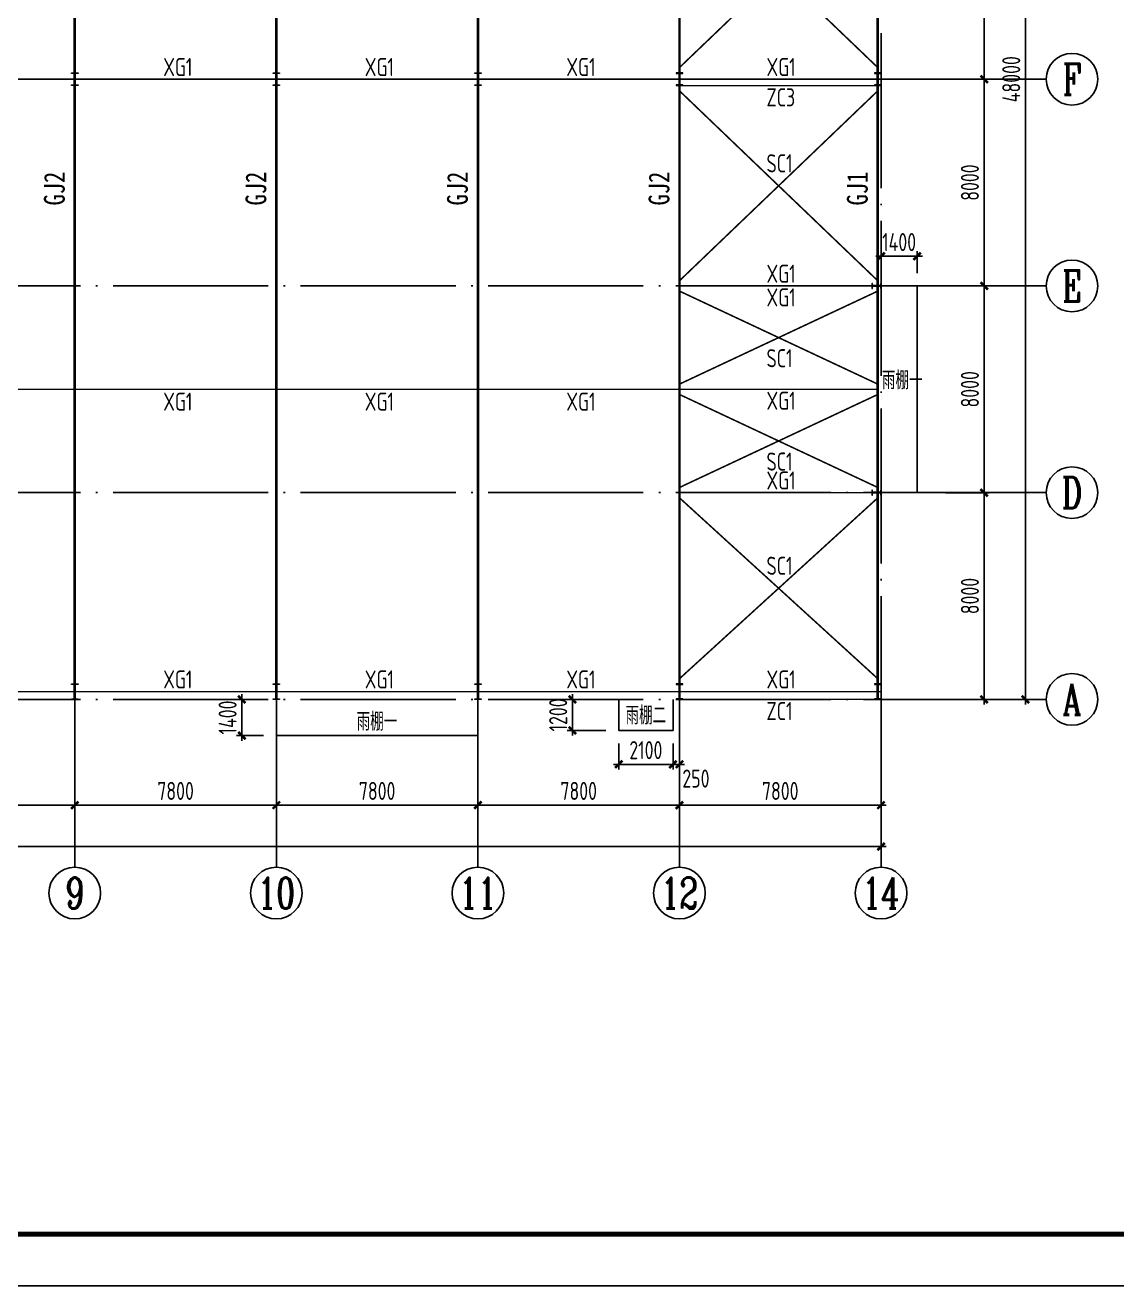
# Model space of a CAD drawing. Extents: x -2746917 to -971774, y -3334247 to -3250358.
# Drawn here: x -1903674 to -1882553, y -3316173 to -3291782 of the extents above; entities that cross this region are included whole.
import ezdxf
from ezdxf.enums import TextEntityAlignment as Align

# ---------------------------------------------------------------- set-up
doc = ezdxf.new("R2010")
doc.units = 0
doc.header["$LTSCALE"] = 1000
doc.header["$MEASUREMENT"] = 0
doc.header["$PDMODE"] = 35
for name, pattern in [('2', [16, 12.5, -1.5, 0.5, -1.5]), ('DASH', [0.35, 0.25, -0.1]), ('DOTE', [2.42, 2, -0.2, 0.02, -0.2])]:
    doc.linetypes.add(name, pattern=pattern)
doc.layers.get('0').update_dxf_attribs({"linetype": 'CONTINUOUS'})
doc.layers.get('Defpoints').update_dxf_attribs({"linetype": 'CONTINUOUS'})
for name, color, linetype in [('AXIS', 253, 'DOTE'), ('COLU', 7, 'CONTINUOUS'), ('DIM', 3, 'CONTINUOUS'), ('NUM', 7, 'CONTINUOUS'), ('PUB_TITLE', 4, 'CONTINUOUS'), ('REIN', 1, 'CONTINUOUS'), ('TEXT', 7, 'CONTINUOUS')]:
    doc.layers.add(name, color=color, linetype=linetype)
doc.layers.add('yichutu', color=7, linetype='CONTINUOUS', true_color=0xffffff, plot=False)
doc.styles.add('TSSD_Axis', font='Complex.shx', dxfattribs={"width": 0.7, "bigfont": 'hztxt.shx'})
doc.styles.add('TSSD_Dimension', font='tssdeng.shx', dxfattribs={"width": 0.75, "bigfont": 'Hztxt.shx'})
doc.styles.add('TSSD_Rein', font='Tssdeng.shx', dxfattribs={"width": 0.75, "bigfont": 'hztxt.shx'})
doc.styles.add('黑体', font='simhei.ttf', dxfattribs={"width": 0.7})
doc.dimstyles.new('TSSD_200_100', dxfattribs={"dimtxt": 350, "dimasz": 100, "dimexe": 100, "dimexo": 250, "dimgap": 100, "dimtad": 1, "dimdec": 0, "dimlfac": 2, "dimzin": 0, "dimdsep": 46, "dimtxsty": 'TSSD_Dimension', "dimblk": 'ARCHTICK', "dimcen": 0, "dimdle": 100, "dimclrt": 7, "dimadec": 0, "dimazin": 0, "dimtfac": 1, "dimtdec": 0, "dimtix": 1, "dimtmove": 2, "dimatfit": 3, "dimfxl": 1, "dimtolj": 1, "dimtzin": 0, "dimarcsym": 0})

# ---------------------------------------------------------------- blocks, each defined once
blk = doc.blocks.new('ts_axno')
at = {"color": 0, "linetype": 'ByBlock', "lineweight": -2}
blk.add_circle((0, 0), 0.5, dxfattribs=at)
at = {"color": 0, "linetype": 'ByBlock', "lineweight": -2, "style": 'TSSD_Axis', "width": 0.7}
blk.add_attdef('A', text='', height=0.6, dxfattribs=at).set_placement((0, 0), align=Align.MIDDLE_CENTER)
blk = doc.blocks.new('_ArchTick')
at = {"color": 0, "const_width": 0.5}
blk.add_lwpolyline([(-0.71, -0.71), (0.71, 0.71)], dxfattribs=at)
blk = doc.blocks.new('*D1794')
at = {"layer": 'Defpoints', "color": 0, "ltscale": 1.5}
for p in [(-1894915, -3305827), (-1891015, -3305827), (-1894915, -3306873)]:
    blk.add_point(p, dxfattribs=at)
at = {"layer": 'DIM', "color": 0, "lineweight": -2, "ltscale": 1.5}
for p, q in [((-1894915, -3306077), (-1894915, -3306973)), ((-1891015, -3306077), (-1891015, -3306973)), ((-1890915, -3306873), (-1895015, -3306873))]:
    blk.add_line(p, q, dxfattribs=at)
at = {"layer": 'DIM', "color": 0, "lineweight": -2, "ltscale": 1.5, "xscale": 100, "yscale": 100, "zscale": 100, "rotation": 180}
blk.add_blockref('_ArchTick', (-1894915, -3306873), dxfattribs=at)
at = {"layer": 'DIM', "color": 0, "lineweight": -2, "ltscale": 1.5, "xscale": 100, "yscale": 100, "zscale": 100}
blk.add_blockref('_ArchTick', (-1891015, -3306873), dxfattribs=at)
at = {"layer": 'DIM', "color": 7, "ltscale": 1.5, "insert": (-1892965, -3306598), "char_height": 350, "attachment_point": 5, "style": 'TSSD_Dimension'}
blk.add_mtext('\\A1;7800', dxfattribs=at)
blk = doc.blocks.new('*D1795')
at = {"layer": 'Defpoints', "color": 0, "ltscale": 1.5}
for p in [(-1898815, -3305827), (-1894915, -3305827), (-1898815, -3306873)]:
    blk.add_point(p, dxfattribs=at)
at = {"layer": 'DIM', "color": 0, "lineweight": -2, "ltscale": 1.5}
for p, q in [((-1898815, -3306077), (-1898815, -3306973)), ((-1894915, -3306077), (-1894915, -3306973)), ((-1894815, -3306873), (-1898915, -3306873))]:
    blk.add_line(p, q, dxfattribs=at)
at = {"layer": 'DIM', "color": 0, "lineweight": -2, "ltscale": 1.5, "xscale": 100, "yscale": 100, "zscale": 100, "rotation": 180}
blk.add_blockref('_ArchTick', (-1898815, -3306873), dxfattribs=at)
at = {"layer": 'DIM', "color": 0, "lineweight": -2, "ltscale": 1.5, "xscale": 100, "yscale": 100, "zscale": 100}
blk.add_blockref('_ArchTick', (-1894915, -3306873), dxfattribs=at)
at = {"layer": 'DIM', "color": 7, "ltscale": 1.5, "insert": (-1896865, -3306598), "char_height": 350, "attachment_point": 5, "style": 'TSSD_Dimension'}
blk.add_mtext('\\A1;7800', dxfattribs=at)
blk = doc.blocks.new('*D1796')
at = {"layer": 'Defpoints', "color": 0, "ltscale": 1.5}
for p in [(-1902715, -3305827), (-1898815, -3305827), (-1902715, -3306873)]:
    blk.add_point(p, dxfattribs=at)
at = {"layer": 'DIM', "color": 0, "lineweight": -2, "ltscale": 1.5}
for p, q in [((-1902715, -3306077), (-1902715, -3306973)), ((-1898815, -3306077), (-1898815, -3306973)), ((-1898715, -3306873), (-1902815, -3306873))]:
    blk.add_line(p, q, dxfattribs=at)
at = {"layer": 'DIM', "color": 0, "lineweight": -2, "ltscale": 1.5, "xscale": 100, "yscale": 100, "zscale": 100, "rotation": 180}
blk.add_blockref('_ArchTick', (-1902715, -3306873), dxfattribs=at)
at = {"layer": 'DIM', "color": 0, "lineweight": -2, "ltscale": 1.5, "xscale": 100, "yscale": 100, "zscale": 100}
blk.add_blockref('_ArchTick', (-1898815, -3306873), dxfattribs=at)
at = {"layer": 'DIM', "color": 7, "ltscale": 1.5, "insert": (-1900765, -3306598), "char_height": 350, "attachment_point": 5, "style": 'TSSD_Dimension'}
blk.add_mtext('\\A1;7800', dxfattribs=at)
blk = doc.blocks.new('*D1797')
at = {"layer": 'Defpoints', "color": 0, "ltscale": 1.5}
for p in [(-1906615, -3305827), (-1902715, -3305827), (-1906615, -3306873)]:
    blk.add_point(p, dxfattribs=at)
at = {"layer": 'DIM', "color": 0, "lineweight": -2, "ltscale": 1.5}
for p, q in [((-1906615, -3306077), (-1906615, -3306973)), ((-1902715, -3306077), (-1902715, -3306973)), ((-1902615, -3306873), (-1906715, -3306873))]:
    blk.add_line(p, q, dxfattribs=at)
at = {"layer": 'DIM', "color": 0, "lineweight": -2, "ltscale": 1.5, "xscale": 100, "yscale": 100, "zscale": 100, "rotation": 180}
blk.add_blockref('_ArchTick', (-1906615, -3306873), dxfattribs=at)
at = {"layer": 'DIM', "color": 0, "lineweight": -2, "ltscale": 1.5, "xscale": 100, "yscale": 100, "zscale": 100}
blk.add_blockref('_ArchTick', (-1902715, -3306873), dxfattribs=at)
at = {"layer": 'DIM', "color": 7, "ltscale": 1.5, "insert": (-1904665, -3306598), "char_height": 350, "attachment_point": 5, "style": 'TSSD_Dimension'}
blk.add_mtext('\\A1;7800', dxfattribs=at)
blk = doc.blocks.new('*D1804')
at = {"layer": 'Defpoints', "color": 0, "ltscale": 1.5}
for p in [(-1930015, -3305827), (-1887115, -3305827), (-1887115, -3307673)]:
    blk.add_point(p, dxfattribs=at)
at = {"layer": 'DIM', "color": 0, "lineweight": -2, "ltscale": 1.5}
for p, q in [((-1930015, -3306077), (-1930015, -3307773)), ((-1887115, -3306077), (-1887115, -3307773)), ((-1930115, -3307673), (-1887015, -3307673))]:
    blk.add_line(p, q, dxfattribs=at)
at = {"layer": 'DIM', "color": 0, "lineweight": -2, "ltscale": 1.5, "xscale": 100, "yscale": 100, "zscale": 100, "rotation": 180}
blk.add_blockref('_ArchTick', (-1930015, -3307673), dxfattribs=at)
at = {"layer": 'DIM', "color": 0, "lineweight": -2, "ltscale": 1.5, "xscale": 100, "yscale": 100, "zscale": 100}
blk.add_blockref('_ArchTick', (-1887115, -3307673), dxfattribs=at)
at = {"layer": 'DIM', "color": 7, "ltscale": 1.5, "insert": (-1908565, -3307398), "char_height": 350, "attachment_point": 5, "style": 'TSSD_Dimension'}
blk.add_mtext('\\A1;85800', dxfattribs=at)
blk = doc.blocks.new('*D1826')
at = {"layer": 'Defpoints', "color": 0, "ltscale": 1.5}
for p in [(-1886115, -3288827), (-1886115, -3292827), (-1885120, -3292827)]:
    blk.add_point(p, dxfattribs=at)
at = {"layer": 'DIM', "color": 0, "lineweight": -2, "ltscale": 1.5}
for p, q in [((-1885865, -3288827), (-1885020, -3288827)), ((-1885120, -3288727), (-1885120, -3292927)), ((-1885865, -3292827), (-1885020, -3292827))]:
    blk.add_line(p, q, dxfattribs=at)
at = {"layer": 'DIM', "color": 0, "lineweight": -2, "ltscale": 1.5, "xscale": 100, "yscale": 100, "zscale": 100}
for p, rotation in [((-1885120, -3288827), 90), ((-1885120, -3292827), 270)]:
    blk.add_blockref('_ArchTick', p, dxfattribs=dict(at, rotation=rotation))
at = {"layer": 'DIM', "color": 7, "ltscale": 1.5, "insert": (-1885395, -3290827), "char_height": 350, "attachment_point": 5, "rotation": 90, "style": 'TSSD_Dimension'}
blk.add_mtext('\\A1;8000', dxfattribs=at)
blk = doc.blocks.new('*D1827')
at = {"layer": 'Defpoints', "color": 0, "ltscale": 1.5}
for p in [(-1886115, -3292827), (-1886115, -3296827), (-1885120, -3296827)]:
    blk.add_point(p, dxfattribs=at)
at = {"layer": 'DIM', "color": 0, "lineweight": -2, "ltscale": 1.5}
for p, q in [((-1885120, -3292727), (-1885120, -3296927)), ((-1885865, -3292827), (-1885020, -3292827)), ((-1885865, -3296827), (-1885020, -3296827))]:
    blk.add_line(p, q, dxfattribs=at)
at = {"layer": 'DIM', "color": 0, "lineweight": -2, "ltscale": 1.5, "xscale": 100, "yscale": 100, "zscale": 100}
for p, rotation in [((-1885120, -3292827), 90), ((-1885120, -3296827), 270)]:
    blk.add_blockref('_ArchTick', p, dxfattribs=dict(at, rotation=rotation))
at = {"layer": 'DIM', "color": 7, "ltscale": 1.5, "insert": (-1885395, -3294827), "char_height": 350, "attachment_point": 5, "rotation": 90, "style": 'TSSD_Dimension'}
blk.add_mtext('\\A1;8000', dxfattribs=at)
blk = doc.blocks.new('*D1828')
at = {"layer": 'Defpoints', "color": 0, "ltscale": 1.5}
for p in [(-1886115, -3296827), (-1886115, -3300827), (-1885120, -3300827)]:
    blk.add_point(p, dxfattribs=at)
at = {"layer": 'DIM', "color": 0, "lineweight": -2, "ltscale": 1.5}
for p, q in [((-1885865, -3296827), (-1885020, -3296827)), ((-1885120, -3296727), (-1885120, -3300927)), ((-1885865, -3300827), (-1885020, -3300827))]:
    blk.add_line(p, q, dxfattribs=at)
at = {"layer": 'DIM', "color": 0, "lineweight": -2, "ltscale": 1.5, "xscale": 100, "yscale": 100, "zscale": 100}
for p, rotation in [((-1885120, -3296827), 90), ((-1885120, -3300827), 270)]:
    blk.add_blockref('_ArchTick', p, dxfattribs=dict(at, rotation=rotation))
at = {"layer": 'DIM', "color": 7, "ltscale": 1.5, "insert": (-1885395, -3298827), "char_height": 350, "attachment_point": 5, "rotation": 90, "style": 'TSSD_Dimension'}
blk.add_mtext('\\A1;8000', dxfattribs=at)
blk = doc.blocks.new('*D1829')
at = {"layer": 'Defpoints', "color": 0, "ltscale": 1.5}
for p in [(-1886115, -3300827), (-1886115, -3304827), (-1885120, -3304827)]:
    blk.add_point(p, dxfattribs=at)
at = {"layer": 'DIM', "color": 0, "lineweight": -2, "ltscale": 1.5}
for p, q in [((-1885865, -3300827), (-1885020, -3300827)), ((-1885120, -3300727), (-1885120, -3304927)), ((-1885865, -3304827), (-1885020, -3304827))]:
    blk.add_line(p, q, dxfattribs=at)
at = {"layer": 'DIM', "color": 0, "lineweight": -2, "ltscale": 1.5, "xscale": 100, "yscale": 100, "zscale": 100}
for p, rotation in [((-1885120, -3300827), 90), ((-1885120, -3304827), 270)]:
    blk.add_blockref('_ArchTick', p, dxfattribs=dict(at, rotation=rotation))
at = {"layer": 'DIM', "color": 7, "ltscale": 1.5, "insert": (-1885395, -3302827), "char_height": 350, "attachment_point": 5, "rotation": 90, "style": 'TSSD_Dimension'}
blk.add_mtext('\\A1;8000', dxfattribs=at)
blk = doc.blocks.new('*D1830')
at = {"layer": 'Defpoints', "color": 0, "ltscale": 1.5}
for p in [(-1886115, -3280827), (-1884320, -3280827), (-1886115, -3304827)]:
    blk.add_point(p, dxfattribs=at)
at = {"layer": 'DIM', "color": 0, "lineweight": -2, "ltscale": 1.5}
for p, q in [((-1885865, -3280827), (-1884220, -3280827)), ((-1884320, -3304927), (-1884320, -3280727)), ((-1885865, -3304827), (-1884220, -3304827))]:
    blk.add_line(p, q, dxfattribs=at)
at = {"layer": 'DIM', "color": 0, "lineweight": -2, "ltscale": 1.5, "xscale": 100, "yscale": 100, "zscale": 100}
for p, rotation in [((-1884320, -3280827), 90), ((-1884320, -3304827), 270)]:
    blk.add_blockref('_ArchTick', p, dxfattribs=dict(at, rotation=rotation))
at = {"layer": 'DIM', "color": 7, "ltscale": 1.5, "insert": (-1884595, -3292827), "char_height": 350, "attachment_point": 5, "rotation": 90, "style": 'TSSD_Dimension'}
blk.add_mtext('\\A1;48000', dxfattribs=at)
blk = doc.blocks.new('*D1831')
at = {"layer": 'Defpoints', "color": 0, "ltscale": 1.5}
for p in [(-1891015, -3305827), (-1887115, -3305827), (-1891015, -3306873)]:
    blk.add_point(p, dxfattribs=at)
at = {"layer": 'DIM', "color": 0, "lineweight": -2, "ltscale": 1.5}
for p, q in [((-1891015, -3306077), (-1891015, -3306973)), ((-1887115, -3306077), (-1887115, -3306973)), ((-1887015, -3306873), (-1891115, -3306873))]:
    blk.add_line(p, q, dxfattribs=at)
at = {"layer": 'DIM', "color": 0, "lineweight": -2, "ltscale": 1.5, "xscale": 100, "yscale": 100, "zscale": 100, "rotation": 180}
blk.add_blockref('_ArchTick', (-1891015, -3306873), dxfattribs=at)
at = {"layer": 'DIM', "color": 0, "lineweight": -2, "ltscale": 1.5, "xscale": 100, "yscale": 100, "zscale": 100}
blk.add_blockref('_ArchTick', (-1887115, -3306873), dxfattribs=at)
at = {"layer": 'DIM', "color": 7, "ltscale": 1.5, "insert": (-1889065, -3306598), "char_height": 350, "attachment_point": 5, "style": 'TSSD_Dimension'}
blk.add_mtext('\\A1;7800', dxfattribs=at)
blk = doc.blocks.new('*D2798')
at = {"layer": 'Defpoints', "color": 0, "ltscale": 1.5}
for p in [(-1887115, -3296253), (-1887115, -3296827), (-1886415, -3296827)]:
    blk.add_point(p, dxfattribs=at)
at = {"layer": 'DIM', "color": 0, "lineweight": -2, "ltscale": 1.5}
for p, q in [((-1887115, -3296577), (-1887115, -3296153)), ((-1886415, -3296577), (-1886415, -3296153)), ((-1887115, -3296253), (-1887215, -3296253)), ((-1886415, -3296253), (-1887115, -3296253)), ((-1886415, -3296253), (-1886315, -3296253))]:
    blk.add_line(p, q, dxfattribs=at)
at = {"layer": 'DIM', "color": 0, "lineweight": -2, "ltscale": 1.5, "xscale": 100, "yscale": 100, "zscale": 100}
blk.add_blockref('_ArchTick', (-1887115, -3296253), dxfattribs=at)
at = {"layer": 'DIM', "color": 0, "lineweight": -2, "ltscale": 1.5, "xscale": 100, "yscale": 100, "zscale": 100, "rotation": 180}
blk.add_blockref('_ArchTick', (-1886415, -3296253), dxfattribs=at)
at = {"layer": 'DIM', "color": 7, "ltscale": 1.5, "insert": (-1886765, -3295978), "char_height": 350, "attachment_point": 5, "style": 'TSSD_Dimension'}
blk.add_mtext('\\A1;1400', dxfattribs=at)
blk = doc.blocks.new('*D2805')
at = {"layer": 'Defpoints', "color": 0, "ltscale": 1.5}
for p in [(-1899483, -3304827), (-1898815, -3304827), (-1898815, -3305527)]:
    blk.add_point(p, dxfattribs=at)
at = {"layer": 'DIM', "color": 0, "lineweight": -2, "ltscale": 1.5}
for p, q in [((-1899483, -3304827), (-1899483, -3304727)), ((-1899065, -3304827), (-1899583, -3304827)), ((-1899483, -3305527), (-1899483, -3304827)), ((-1899065, -3305527), (-1899583, -3305527)), ((-1899483, -3305527), (-1899483, -3305627))]:
    blk.add_line(p, q, dxfattribs=at)
at = {"layer": 'DIM', "color": 0, "lineweight": -2, "ltscale": 1.5, "xscale": 100, "yscale": 100, "zscale": 100}
for p, rotation in [((-1899483, -3304827), 270), ((-1899483, -3305527), 90)]:
    blk.add_blockref('_ArchTick', p, dxfattribs=dict(at, rotation=rotation))
at = {"layer": 'DIM', "color": 7, "ltscale": 1.5, "insert": (-1899758, -3305177), "char_height": 350, "attachment_point": 5, "rotation": 90, "style": 'TSSD_Dimension'}
blk.add_mtext('\\A1;1400', dxfattribs=at)
blk = doc.blocks.new('*D2806')
at = {"layer": 'Defpoints', "color": 0, "ltscale": 1.5}
for p in [(-1892190, -3305427), (-1891140, -3305427), (-1891140, -3306084)]:
    blk.add_point(p, dxfattribs=at)
at = {"layer": 'DIM', "color": 0, "lineweight": -2, "ltscale": 1.5}
for p, q in [((-1892190, -3305677), (-1892190, -3306184)), ((-1891140, -3305677), (-1891140, -3306184)), ((-1892290, -3306084), (-1891040, -3306084))]:
    blk.add_line(p, q, dxfattribs=at)
at = {"layer": 'DIM', "color": 0, "lineweight": -2, "ltscale": 1.5, "xscale": 100, "yscale": 100, "zscale": 100, "rotation": 180}
blk.add_blockref('_ArchTick', (-1892190, -3306084), dxfattribs=at)
at = {"layer": 'DIM', "color": 0, "lineweight": -2, "ltscale": 1.5, "xscale": 100, "yscale": 100, "zscale": 100}
blk.add_blockref('_ArchTick', (-1891140, -3306084), dxfattribs=at)
at = {"layer": 'DIM', "color": 7, "ltscale": 1.5, "insert": (-1891665, -3305809), "char_height": 350, "attachment_point": 5, "style": 'TSSD_Dimension'}
blk.add_mtext('\\A1;2100', dxfattribs=at)
blk = doc.blocks.new('*D2807')
at = {"layer": 'Defpoints', "color": 0, "ltscale": 1.5}
for p in [(-1891140, -3305427), (-1891015, -3305427), (-1891015, -3306084)]:
    blk.add_point(p, dxfattribs=at)
at = {"layer": 'DIM', "color": 0, "lineweight": -2, "ltscale": 1.5}
for p, q in [((-1891140, -3305677), (-1891140, -3306184)), ((-1891015, -3305677), (-1891015, -3306184)), ((-1891140, -3306084), (-1891240, -3306084)), ((-1891140, -3306084), (-1891015, -3306084)), ((-1891015, -3306084), (-1890915, -3306084))]:
    blk.add_line(p, q, dxfattribs=at)
at = {"layer": 'DIM', "color": 0, "lineweight": -2, "ltscale": 1.5, "xscale": 100, "yscale": 100, "zscale": 100}
blk.add_blockref('_ArchTick', (-1891140, -3306084), dxfattribs=at)
at = {"layer": 'DIM', "color": 0, "lineweight": -2, "ltscale": 1.5, "xscale": 100, "yscale": 100, "zscale": 100, "rotation": 180}
blk.add_blockref('_ArchTick', (-1891015, -3306084), dxfattribs=at)
at = {"layer": 'DIM', "color": 7, "ltscale": 1.5, "insert": (-1890696, -3306359), "char_height": 350, "attachment_point": 5, "style": 'TSSD_Dimension'}
blk.add_mtext('\\A1;250', dxfattribs=at)
blk = doc.blocks.new('*D2808')
at = {"layer": 'Defpoints', "color": 0, "ltscale": 1.5}
for p in [(-1893087, -3304827), (-1892190, -3304827), (-1892190, -3305427)]:
    blk.add_point(p, dxfattribs=at)
at = {"layer": 'DIM', "color": 0, "lineweight": -2, "ltscale": 1.5}
for p, q in [((-1893087, -3304827), (-1893087, -3304727)), ((-1892440, -3304827), (-1893187, -3304827)), ((-1893087, -3305427), (-1893087, -3304827)), ((-1892440, -3305427), (-1893187, -3305427)), ((-1893087, -3305427), (-1893087, -3305527))]:
    blk.add_line(p, q, dxfattribs=at)
at = {"layer": 'DIM', "color": 0, "lineweight": -2, "ltscale": 1.5, "xscale": 100, "yscale": 100, "zscale": 100}
for p, rotation in [((-1893087, -3304827), 270), ((-1893087, -3305427), 90)]:
    blk.add_blockref('_ArchTick', p, dxfattribs=dict(at, rotation=rotation))
at = {"layer": 'DIM', "color": 7, "ltscale": 1.5, "insert": (-1893362, -3305127), "char_height": 350, "attachment_point": 5, "rotation": 90, "style": 'TSSD_Dimension'}
blk.add_mtext('\\A1;1200', dxfattribs=at)
blk = doc.blocks.new('yct-743-420-74300-42000-100-2002.0')
at = {"layer": 'yichutu', "color": 7, "true_color": 0xffffff}
blk.add_lwpolyline([(0, 0), (0, 42000), (74300, 42000), (74300, 0)], close=True, dxfattribs=at)
blk = doc.blocks.new('A$C6B365CFD')
at = {"layer": 'PUB_TITLE'}
blk.add_lwpolyline([(-70467, -17093), (-70467, 24907), (3833, 24907), (3833, -17093)], close=True, dxfattribs=at)
at = {"layer": 'PUB_TITLE', "const_width": 100}
blk.add_lwpolyline([(2833, -16093), (2833, 23907), (-69753, 23907), (-69753, -16093), (2833, -16093)], dxfattribs=at)

msp = doc.modelspace()

# ---------------------------------------------------------------- linework, layer by layer
at = {"ltscale": 1.5}
for points in [[(-1887115.08, -3296826.56), (-1886414.92, -3296826.56), (-1886414.92, -3300826.56), (-1887115.08, -3300826.56)], [(-1898815.08, -3304826.56), (-1898815.08, -3305526.72), (-1894915.08, -3305526.72), (-1894915.08, -3304826.56)], [(-1892190.08, -3304826.56), (-1892190.08, -3305426.56), (-1891140.08, -3305426.56), (-1891140.08, -3304826.56)]]:
    msp.add_lwpolyline(points, dxfattribs=at)
at = {"layer": 'AXIS', "ltscale": 1.5}
for p, q in [((-1902715.08, -3305826.56), (-1902715.08, -3279826.56)), ((-1898815.08, -3305826.56), (-1898815.08, -3279826.56)), ((-1894915.08, -3305826.56), (-1894915.08, -3279826.56)), ((-1891015.08, -3305826.56), (-1891015.08, -3279826.56)), ((-1887115.08, -3305826.56), (-1887115.08, -3279826.56)), ((-1931015.08, -3292826.56), (-1886115.08, -3292826.56)), ((-1931015.08, -3296826.56), (-1886115.08, -3296826.56)), ((-1931015.08, -3300826.56), (-1886115.08, -3300826.56)), ((-1931015.08, -3304826.56), (-1886115.08, -3304826.56))]:
    msp.add_line(p, q, dxfattribs=at)
at = {"layer": 'COLU', "lineweight": 5, "ltscale": 1.5}
for points in [[(-1902777.58, -3292714.56), (-1902777.58, -3292701.56), (-1902652.58, -3292701.56), (-1902652.58, -3292714.56)], [(-1902721.58, -3292938.56), (-1902721.58, -3292714.56), (-1902708.58, -3292714.56), (-1902708.58, -3292938.56)], [(-1898877.58, -3292714.56), (-1898877.58, -3292701.56), (-1898752.58, -3292701.56), (-1898752.58, -3292714.56)], [(-1898821.58, -3292938.56), (-1898821.58, -3292714.56), (-1898808.58, -3292714.56), (-1898808.58, -3292938.56)], [(-1894977.58, -3292714.56), (-1894977.58, -3292701.56), (-1894852.58, -3292701.56), (-1894852.58, -3292714.56)], [(-1894921.58, -3292938.56), (-1894921.58, -3292714.56), (-1894908.58, -3292714.56), (-1894908.58, -3292938.56)], [(-1890952.58, -3292714.56), (-1890952.58, -3292701.56), (-1891077.58, -3292701.56), (-1891077.58, -3292714.56)], [(-1891008.58, -3292938.56), (-1891008.58, -3292714.56), (-1891021.58, -3292714.56), (-1891021.58, -3292938.56)], [(-1887115.08, -3292714.56), (-1887115.08, -3292701.56), (-1887240.08, -3292701.56), (-1887240.08, -3292714.56)], [(-1887171.08, -3292938.56), (-1887171.08, -3292714.56), (-1887184.08, -3292714.56), (-1887184.08, -3292938.56)], [(-1902777.58, -3292951.56), (-1902777.58, -3292938.56), (-1902652.58, -3292938.56), (-1902652.58, -3292951.56)], [(-1898877.58, -3292951.56), (-1898877.58, -3292938.56), (-1898752.58, -3292938.56), (-1898752.58, -3292951.56)], [(-1894977.58, -3292951.56), (-1894977.58, -3292938.56), (-1894852.58, -3292938.56), (-1894852.58, -3292951.56)], [(-1890952.58, -3292951.56), (-1890952.58, -3292938.56), (-1891077.58, -3292938.56), (-1891077.58, -3292951.56)], [(-1887115.08, -3292951.56), (-1887115.08, -3292938.56), (-1887240.08, -3292938.56), (-1887240.08, -3292951.56)], [(-1887277.08, -3296776.56), (-1887290.08, -3296776.56), (-1887290.08, -3296876.56), (-1887277.08, -3296876.56)], [(-1887128.08, -3296820.06), (-1887277.08, -3296820.06), (-1887277.08, -3296833.06), (-1887128.08, -3296833.06)], [(-1887115.08, -3296776.56), (-1887128.08, -3296776.56), (-1887128.08, -3296876.56), (-1887115.08, -3296876.56)], [(-1887277.08, -3300776.56), (-1887290.08, -3300776.56), (-1887290.08, -3300876.56), (-1887277.08, -3300876.56)], [(-1887128.08, -3300820.06), (-1887277.08, -3300820.06), (-1887277.08, -3300833.06), (-1887128.08, -3300833.06)], [(-1887115.08, -3300776.56), (-1887128.08, -3300776.56), (-1887128.08, -3300876.56), (-1887115.08, -3300876.56)], [(-1902777.58, -3304539.56), (-1902777.58, -3304526.56), (-1902652.58, -3304526.56), (-1902652.58, -3304539.56)], [(-1902721.58, -3304813.56), (-1902721.58, -3304539.56), (-1902708.58, -3304539.56), (-1902708.58, -3304813.56)], [(-1898877.58, -3304539.56), (-1898877.58, -3304526.56), (-1898752.58, -3304526.56), (-1898752.58, -3304539.56)], [(-1898821.58, -3304813.56), (-1898821.58, -3304539.56), (-1898808.58, -3304539.56), (-1898808.58, -3304813.56)], [(-1894977.58, -3304539.56), (-1894977.58, -3304526.56), (-1894852.58, -3304526.56), (-1894852.58, -3304539.56)], [(-1894921.58, -3304813.56), (-1894921.58, -3304539.56), (-1894908.58, -3304539.56), (-1894908.58, -3304813.56)], [(-1890952.58, -3304539.56), (-1890952.58, -3304526.56), (-1891077.58, -3304526.56), (-1891077.58, -3304539.56)], [(-1891008.58, -3304813.56), (-1891008.58, -3304539.56), (-1891021.58, -3304539.56), (-1891021.58, -3304813.56)], [(-1887115.08, -3304539.56), (-1887115.08, -3304526.56), (-1887240.08, -3304526.56), (-1887240.08, -3304539.56)], [(-1887171.08, -3304813.56), (-1887171.08, -3304539.56), (-1887184.08, -3304539.56), (-1887184.08, -3304813.56)], [(-1902777.58, -3304826.56), (-1902777.58, -3304813.56), (-1902652.58, -3304813.56), (-1902652.58, -3304826.56)], [(-1898877.58, -3304826.56), (-1898877.58, -3304813.56), (-1898752.58, -3304813.56), (-1898752.58, -3304826.56)], [(-1894977.58, -3304826.56), (-1894977.58, -3304813.56), (-1894852.58, -3304813.56), (-1894852.58, -3304826.56)], [(-1890952.58, -3304826.56), (-1890952.58, -3304813.56), (-1891077.58, -3304813.56), (-1891077.58, -3304826.56)], [(-1887115.08, -3304826.56), (-1887115.08, -3304813.56), (-1887240.08, -3304813.56), (-1887240.08, -3304826.56)]]:
    msp.add_lwpolyline(points, close=True, dxfattribs=at)
at = {"layer": 'NUM', "ltscale": 1.5}
for p, q in [((-1886115.08, -3292826.56), (-1883919.85, -3292826.56)), ((-1886115.08, -3296826.56), (-1883919.85, -3296826.56)), ((-1886115.08, -3300826.56), (-1883919.85, -3300826.56)), ((-1886115.08, -3304826.56), (-1883919.85, -3304826.56)), ((-1902715.08, -3305826.56), (-1902715.08, -3308073.46)), ((-1898815.08, -3305826.56), (-1898815.08, -3308073.46)), ((-1894915.08, -3305826.56), (-1894915.08, -3308073.46)), ((-1891015.08, -3305826.56), (-1891015.08, -3308073.46)), ((-1887115.08, -3305826.56), (-1887115.08, -3308073.46))]:
    msp.add_line(p, q, dxfattribs=at)
at = {"layer": 'REIN', "color": 4, "linetype": '2', "ltscale": 0.1, "const_width": 50}
for points in [[(-1902715.08, -3304826.56), (-1902715.08, -3280826.56)], [(-1898815.08, -3304826.56), (-1898815.08, -3280826.56)], [(-1894915.08, -3304826.56), (-1894915.08, -3280826.56)], [(-1891015.08, -3304826.56), (-1891015.08, -3280826.56)], [(-1887177.58, -3304826.56), (-1887177.58, -3280826.56)]]:
    msp.add_lwpolyline(points, dxfattribs=at)
at = {"layer": 'REIN', "color": 6, "const_width": 30}
for points in [[(-1887177.58, -3288926.56), (-1891015.08, -3292601.56)], [(-1891015.08, -3288926.56), (-1887177.58, -3292601.56)], [(-1887177.58, -3296726.56), (-1891015.08, -3293051.56)], [(-1891015.08, -3296726.56), (-1887177.58, -3293051.56)], [(-1887177.58, -3298726.56), (-1891015.08, -3296926.56)], [(-1891015.08, -3298726.56), (-1887177.58, -3296926.56)], [(-1887177.58, -3298926.56), (-1891015.08, -3300726.56)], [(-1891015.08, -3298926.56), (-1887177.58, -3300726.56)], [(-1887177.58, -3304426.56), (-1891015.08, -3300926.56)], [(-1891015.08, -3304426.56), (-1887177.58, -3300926.56)]]:
    msp.add_lwpolyline(points, dxfattribs=at)
at = {"layer": 'REIN', "color": 4, "const_width": 30}
for points in [[(-1887115.08, -3292826.56), (-1929952.58, -3292826.56)], [(-1887115.08, -3304676.56), (-1929952.58, -3304676.56)]]:
    msp.add_lwpolyline(points, dxfattribs=at)
at = {"layer": 'REIN', "color": 134, "const_width": 30}
for points in [[(-1891015.08, -3292826.56), (-1887171.08, -3292826.56)], [(-1891015.08, -3296826.56), (-1887171.08, -3296826.56)], [(-1929952.58, -3298826.56), (-1887177.58, -3298826.56)], [(-1891015.08, -3300826.56), (-1887171.08, -3300826.56)]]:
    msp.add_lwpolyline(points, dxfattribs=at)
at = {"layer": 'REIN', "color": 2, "linetype": 'DASH'}
for points in [[(-1887177.58, -3292951.56, 30, 30, 0), (-1891015.08, -3292951.56, 30, 30, 0)], [(-1887177.58, -3304826.56, 30, 30, 0), (-1891015.08, -3304826.56, 30, 30, 0)]]:
    msp.add_lwpolyline(points, format="xyseb", dxfattribs=at)

# ---------------------------------------------------------------- block references
at = {"ltscale": 1.5}
msp.add_blockref('A$C6B365CFD', (-1870834.22, -3299080.41), dxfattribs=at)
at = {"layer": 'NUM'}
ref = msp.add_blockref('ts_axno', (-1883419.85, -3292826.56), dxfattribs=dict(at, xscale=1000, yscale=1000, zscale=1000))
ref.add_attrib('D', 'F', dxfattribs={"height": 600, "style": 'TSSD_Axis', "width": 0.7}).set_placement((-1883419.85, -3292826.56), align=Align.MIDDLE_CENTER)
ref = msp.add_blockref('ts_axno', (-1883419.85, -3296826.56), dxfattribs=dict(at, xscale=1000, yscale=1000, zscale=1000))
ref.add_attrib('C', 'E', dxfattribs={"height": 600, "style": 'TSSD_Axis', "width": 0.7}).set_placement((-1883419.85, -3296826.56), align=Align.MIDDLE_CENTER)
ref = msp.add_blockref('ts_axno', (-1883419.85, -3300826.56), dxfattribs=dict(at, xscale=1000, yscale=1000, zscale=1000))
ref.add_attrib('B', 'D', dxfattribs={"height": 600, "style": 'TSSD_Axis', "width": 0.7}).set_placement((-1883419.85, -3300826.56), align=Align.MIDDLE_CENTER)
ref = msp.add_blockref('ts_axno', (-1883419.85, -3304826.56), dxfattribs=dict(at, xscale=1000, yscale=1000, zscale=1000))
ref.add_attrib('A', 'A', dxfattribs={"height": 600, "style": 'TSSD_Axis', "width": 0.7}).set_placement((-1883419.85, -3304826.56), align=Align.MIDDLE_CENTER)
ref = msp.add_blockref('ts_axno', (-1902715.08, -3308573.46), dxfattribs=dict(at, xscale=1000, yscale=1000, zscale=1000))
ref.add_attrib('9', '9', dxfattribs={"height": 600, "style": 'TSSD_Axis', "width": 0.7}).set_placement((-1902715.08, -3308573.46), align=Align.MIDDLE_CENTER)
ref = msp.add_blockref('ts_axno', (-1898815.08, -3308573.46), dxfattribs=dict(at, xscale=1000, yscale=1000, zscale=1000))
ref.add_attrib('10', '10', dxfattribs={"height": 600, "style": 'TSSD_Axis', "width": 0.7}).set_placement((-1898815.08, -3308573.46), align=Align.MIDDLE_CENTER)
ref = msp.add_blockref('ts_axno', (-1894915.08, -3308573.46), dxfattribs=dict(at, xscale=1000, yscale=1000, zscale=1000))
ref.add_attrib('11', '11', dxfattribs={"height": 600, "style": 'TSSD_Axis', "width": 0.7}).set_placement((-1894915.08, -3308573.46), align=Align.MIDDLE_CENTER)
ref = msp.add_blockref('ts_axno', (-1891015.08, -3308573.46), dxfattribs=dict(at, xscale=1000, yscale=1000, zscale=1000))
ref.add_attrib('12', '12', dxfattribs={"height": 600, "style": 'TSSD_Axis', "width": 0.7}).set_placement((-1891015.08, -3308573.46), align=Align.MIDDLE_CENTER)
ref = msp.add_blockref('ts_axno', (-1887115.08, -3308573.46), dxfattribs=dict(at, xscale=1000, yscale=1000, zscale=1000))
ref.add_attrib('14', '14', dxfattribs={"height": 600, "style": 'TSSD_Axis', "width": 0.7}).set_placement((-1887115.08, -3308573.46), align=Align.MIDDLE_CENTER)
at = {"layer": 'yichutu'}
msp.add_blockref('yct-743-420-74300-42000-100-2002.0', (-1941300.93, -3316173.05), dxfattribs=at)

# ---------------------------------------------------------------- texts
at = {"layer": 'TEXT', "ltscale": 1.5, "style": 'TSSD_Rein', "width": 0.75}
for s, p in [('XG1', (-1901003.95, -3292766)), ('XG1', (-1897103.95, -3292766)), ('XG1', (-1893203.95, -3292766)), ('XG1', (-1889331.02, -3292766)), ('ZC3', (-1889331.02, -3293352.43)), ('SC1', (-1889331.02, -3294629.19)), ('XG1', (-1889331.02, -3296766)), ('XG1', (-1889331.02, -3297223.65)), ('SC1', (-1889331.02, -3298399.93)), ('雨棚一', (-1887098.23, -3298826.08)), ('XG1', (-1901003.95, -3299240.52)), ('XG1', (-1897103.95, -3299240.52)), ('XG1', (-1893203.95, -3299240.52)), ('XG1', (-1889331.02, -3299223.65)), ('SC1', (-1889331.02, -3300399.93)), ('XG1', (-1889331.02, -3300766)), ('SC1', (-1889331.02, -3302416.69)), ('XG1', (-1901003.95, -3304616)), ('XG1', (-1897103.95, -3304616)), ('XG1', (-1893203.95, -3304616)), ('XG1', (-1889331.02, -3304616)), ('雨棚二', (-1892059.42, -3305311.93)), ('ZC1', (-1889331.02, -3305227.43)), ('雨棚一', (-1897262.38, -3305432.09))]:
    msp.add_text(s, height=350, dxfattribs=at).set_placement(p)
at = {"layer": 'TEXT', "ltscale": 1.5, "style": '黑体', "width": 0.8}
for s, p in [('GJ2 ', (-1902910.92, -3295269.77)), ('GJ2 ', (-1899010.92, -3295269.77)), ('GJ2 ', (-1895110.92, -3295269.77)), ('GJ2 ', (-1891210.92, -3295269.77)), ('GJ1', (-1887373.42, -3295269.77))]:
    msp.add_text(s, height=400, rotation=90, dxfattribs=at).set_placement(p)

# ---------------------------------------------------------------- dimensions: what is measured, and where the dimension line sits
at = {"layer": 'DIM', "ltscale": 1.5}
for base, p1, p2, angle, picture, middle in [((-1884319.85, -3280826.56), (-1886115.08, -3304826.56), (-1886115.08, -3280826.56), 270, '*D1830', (-1884594.85, -3292826.56)), ((-1885119.85, -3292826.56), (-1886115.08, -3288826.56), (-1886115.08, -3292826.56), 270, '*D1826', (-1885394.85, -3290826.56)), ((-1885119.85, -3296826.56), (-1886115.08, -3292826.56), (-1886115.08, -3296826.56), 270, '*D1827', (-1885394.85, -3294826.56)), ((-1885119.85, -3300826.56), (-1886115.08, -3296826.56), (-1886115.08, -3300826.56), 270, '*D1828', (-1885394.85, -3298826.56)), ((-1885119.85, -3304826.56), (-1886115.08, -3300826.56), (-1886115.08, -3304826.56), 270, '*D1829', (-1885394.85, -3302826.56)), ((-1899483.39, -3304826.56), (-1898815.08, -3305526.72), (-1898815.08, -3304826.56), 270, '*D2805', (-1899758.39, -3305176.64)), ((-1893086.64, -3304826.56), (-1892190.08, -3305426.56), (-1892190.08, -3304826.56), 270, '*D2808', (-1893361.64, -3305126.56)), ((-1891140.08, -3306083.78), (-1892190.08, -3305426.56), (-1891140.08, -3305426.56), 180, '*D2806', (-1891665.08, -3305808.78)), ((-1887115.08, -3307673.46), (-1930015.08, -3305826.56), (-1887115.08, -3305826.56), 180, '*D1804', (-1908565.08, -3307398.46)), ((-1906615.08, -3306873.46), (-1902715.08, -3305826.56), (-1906615.08, -3305826.56), 180, '*D1797', (-1904665.08, -3306598.46)), ((-1902715.08, -3306873.46), (-1898815.08, -3305826.56), (-1902715.08, -3305826.56), 180, '*D1796', (-1900765.08, -3306598.46)), ((-1898815.08, -3306873.46), (-1894915.08, -3305826.56), (-1898815.08, -3305826.56), 180, '*D1795', (-1896865.08, -3306598.46)), ((-1894915.08, -3306873.46), (-1891015.08, -3305826.56), (-1894915.08, -3305826.56), 180, '*D1794', (-1892965.08, -3306598.46)), ((-1891015.08, -3306873.46), (-1887115.08, -3305826.56), (-1891015.08, -3305826.56), 180, '*D1831', (-1889065.08, -3306598.46))]:
    dim = msp.add_linear_dim(base=base, p1=p1, p2=p2, angle=angle, dimstyle='TSSD_200_100', dxfattribs=at)
    dim.commit()
    dim.dimension.update_dxf_attribs({"geometry": picture, "text_midpoint": middle})
dim = msp.add_linear_dim(base=(-1887115.08, -3296252.99), p1=(-1886414.92, -3296826.56), p2=(-1887115.08, -3296826.56), dimstyle='TSSD_200_100', dxfattribs=at)
dim.commit()
dim.dimension.update_dxf_attribs({"geometry": '*D2798', "text_midpoint": (-1886765, -3295977.99)})
dim = msp.add_linear_dim(base=(-1891015.08, -3306083.78), p1=(-1891140.08, -3305426.56), p2=(-1891015.08, -3305426.56), angle=180, dimstyle='TSSD_200_100', dxfattribs=at)
dim.commit()
dim.dimension.update_dxf_attribs({"geometry": '*D2807', "text_midpoint": (-1890695.82, -3306358.78), "dimtype": 160})

doc.saveas('drawing.dxf')
